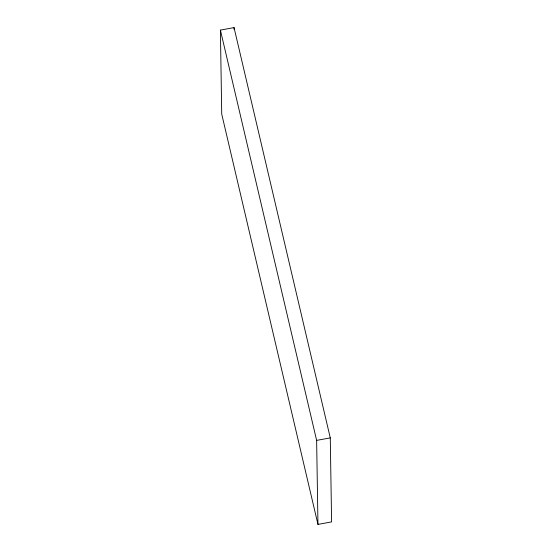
<?xml version="1.0" encoding="UTF-8"?>
<svg xmlns="http://www.w3.org/2000/svg" width="552" height="552" viewBox="0 0 552 552"><rect width="100%" height="100%" fill="white"/><g stroke="black" fill="none" stroke-linecap="round" stroke-linejoin="round"><path stroke-width="0.83" d="M220.4 30.105L234.041 27.6L330.275 437.888L331.6 521.895L317.959 524.4L221.725 114.112L220.4 30.105L316.634 440.392L317.959 524.4M316.634 440.392L330.275 437.888M234.041 27.6L234.069 29.311"/></g></svg>
